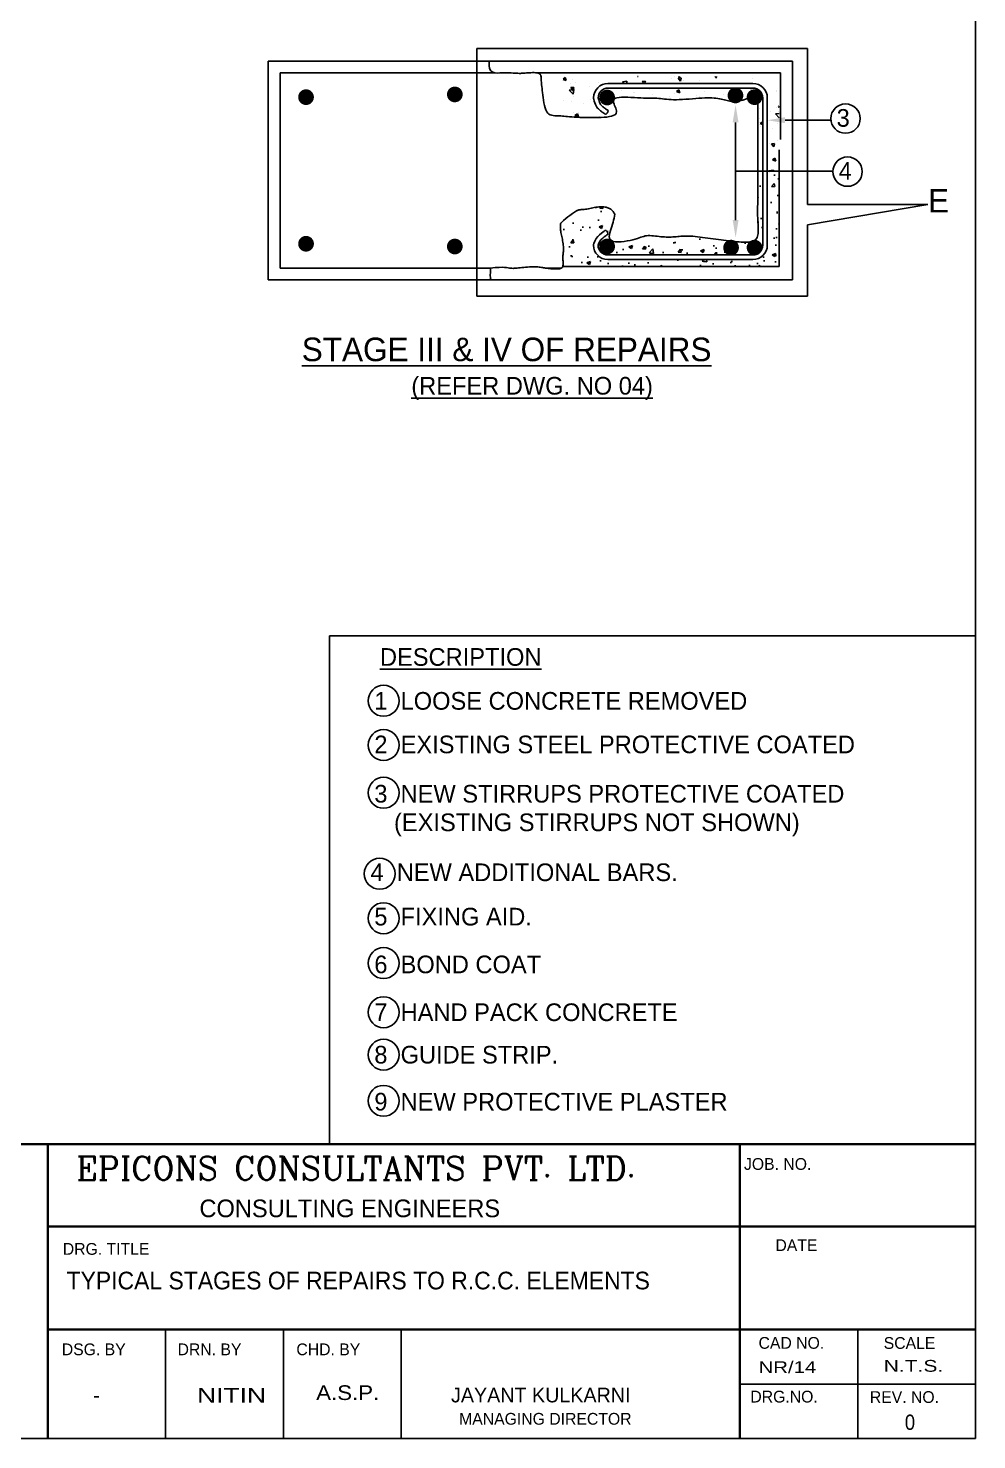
# Model space of a CAD drawing. Header units: millimetres. Extents: x -8855 to 105318, y -17958 to 67465.
# Drawn here: x 22479 to 32140, y 39218 to 53598 of the extents above; entities that cross this region are included whole.
import ezdxf
from ezdxf.lldxf.tags import DXFTag

# ---------------------------------------------------------------- set-up
doc = ezdxf.new("R2010")
doc.units = ezdxf.units.MM
doc.header["$LTSCALE"] = 25
for name, color, linetype in [('9', 3, 'Continuous'), ('DIM', 5, 'Continuous'), ('REN', 3, 'Continuous'), ('TEXT', 2, 'Continuous')]:
    doc.layers.add(name, color=color, linetype=linetype)
doc.styles.add('ROMANC', font='romanc', dxfattribs={"height": 5})
doc.styles.add('ROMANS', font='stylu.ttf')
tags = doc.linetypes.add('HIDDEN2', pattern=[4.7625, 3.175, -1.5875]).pattern_tags.tags
tags[6:7] = [DXFTag(74, 4), DXFTag(75, 0), DXFTag(340, '0'), DXFTag(46, 1.0), DXFTag(50, 0.0), DXFTag(44, 0.0), DXFTag(45, 0.0)]
tags[4:5] = [DXFTag(74, 4), DXFTag(75, 0), DXFTag(340, '0'), DXFTag(46, 1.0), DXFTag(50, 0.0), DXFTag(44, 0.0), DXFTag(45, 0.0)]

msp = doc.modelspace()

# ---------------------------------------------------------------- hatches: boundary and pattern name
at = {"layer": 'REN'}
h = msp.add_hatch(dxfattribs=at)
h.set_pattern_fill('AR-CONC', color=256, scale=2, style=0)
h.set_pattern_definition([(50, (135455.7, 13064.58), (364.3693, -31.8782), [38.1, -419.1]), (355, (135455.7, 13064.58), (-70.4857, 382.1133), [30.48, -335.28]), (100.451, (135486.06, 13061.92), (293.885, 350.2334), [32.38, -356.18]), (46.1842, (135455.7, 13166.2), (542.158, -84.0847), [57.15, -628.65]), (96.6356, (135500.9, 13159.2), (474.8085, 494.851), [48.57, -534.27]), (351.184, (135455.7, 13166.2), (474.8092, 494.8502), [45.72, -502.92]), (21, (135506.5, 13140.78), (303.22976, -204.531), [38.1, -419.1]), (326, (135506.5, 13140.78), (123.604, 368.3759), [30.48, -335.28]), (71.4514, (135531.77, 13123.74), (426.833, 163.8457), [32.38, -356.18]), (37.5, (135455.7, 13064.58), (6.1772, 169.11008), [0, -331.216, 0, -340.36, 0, -336.55]), (7.5, (135455.7, 13064.58), (133.63933, 200.36115), [0, -194.056, 0, -323.596, 0, -128.27]), (327.5, (135342.42, 13064.58), (271.18119, -11.45749), [0, -127, 0, -396.24, 0, -525.78]), (317.5, (135291.62, 13064.58), (296.25836, 50.853), [0, -165.1, 0, -263.144, 0, -373.38])])
h.paths.add_polyline_path([(29859.55743, 51288.86818, 0.4142135624), (29959.55743, 51388.86818), (29959.55743, 52140.69323), (29909.06117, 52140.69323), (29908.32666, 51801.61446), (29907.84431, 51785.50509), (29907.17403, 51767.93181), (29906.57892, 51749.08229), (29906.32208, 51729.14422), (29906.60085, 51708.31778), (29907.34943, 51686.85323), (29908.43629, 51665.01331), (29909.72988, 51643.06078), (29911.09863, 51621.2584), (29912.41101, 51599.86892), (29913.53546, 51579.15509), (29914.34042, 51559.37967), (29914.68809, 51540.76788), (29914.41559, 51523.39479), (29913.35379, 51507.29794), (29911.33354, 51492.51486), (29906.54272, 51472.07246), (29894.81982, 51451.01523), (29876.54542, 51435.92555), (29857.58555, 51428.29637), (29843.77895, 51424.44889), (29828.76961, 51421.65243), (29812.70786, 51419.79438), (29795.74405, 51418.76213), (29778.02852, 51418.44307), (29759.68029, 51418.73398), (29740.69311, 51419.56916), (29721.02938, 51420.89232), (29700.65152, 51422.64715), (29679.52194, 51424.77734), (29657.60306, 51427.22658), (29634.85728, 51429.93859), (29611.24702, 51432.85704), (29586.76288, 51435.9319), (29561.50824, 51439.13813), (29535.61462, 51442.45697), (29509.2136, 51445.86965), (29482.43671, 51449.35741), (29455.41552, 51452.90147), (29428.28156, 51456.48307), (29401.1664, 51460.08343), (29374.20472, 51463.67128), (29347.54372, 51467.16529), (29321.33375, 51470.47162), (29295.72516, 51473.49643), (29270.8683, 51476.14587), (29246.91349, 51478.32611), (29224.0111, 51479.9433), (29202.31146, 51480.90361), (29181.90854, 51481.15072), (29162.67078, 51480.77849), (29144.41026, 51479.91828), (29126.93905, 51478.70148), (29110.06921, 51477.25945), (29093.61282, 51475.72359), (29077.38194, 51474.22526), (29061.18864, 51472.89585), (29044.87006, 51471.84796), (29028.36354, 51471.11913), (29011.63151, 51470.72812), (28994.63637, 51470.69371), (28977.34055, 51471.03467), (28959.70645, 51471.76976), (28941.6965, 51472.91775), (28923.2731, 51474.4974), (28904.43939, 51476.48683), (28885.36138, 51478.70148), (28866.24578, 51480.91612), (28847.29932, 51482.90555), (28828.72872, 51484.44454), (28810.7407, 51485.30788), (28793.54199, 51485.27034), (28777.33931, 51484.10671), (28762.2013, 51481.6613), (28747.64426, 51478.05652), (28733.04641, 51473.4843), (28717.78599, 51468.13658), (28701.24121, 51462.2053), (28682.7903, 51455.8824), (28661.81148, 51449.35981), (28637.68297, 51442.82947), (28610.09877, 51436.5246), (28580.01597, 51430.84356), (28548.70741, 51426.22601), (28517.44597, 51423.11158), (28487.50448, 51421.93993), (28460.15582, 51423.1507), (28436.67283, 51427.18354), (28418.32838, 51434.47809), (28406.03219, 51445.31148), (28399.24149, 51459.31077), (28397.05039, 51475.9405), (28398.55297, 51494.6652), (28402.84336, 51514.9494), (28409.01564, 51536.25765), (28416.16391, 51558.05447), (28423.38229, 51579.80442), (28429.92864, 51601.08245), (28435.71597, 51621.90525), (28440.82106, 51642.39995), (28445.32069, 51662.69367), (28449.29164, 51682.91354), (28452.77273, 51702.96797), (28443.45856, 51718.21856), (28434.99345, 51730.45266), (28427.17115, 51740.10489), (28419.78539, 51747.60986), (28412.62988, 51753.4022), (28405.49837, 51757.91651), (28398.18458, 51761.58741), (28390.48224, 51764.84953), (28382.21355, 51768.04297), (28373.31448, 51771.12989), (28363.74948, 51773.9779), (28353.48298, 51776.45464), (28342.47943, 51778.42775), (28330.70326, 51779.76486), (28318.11892, 51780.3336), (28304.69085, 51780.00161), (28290.42281, 51778.69302), (28275.4759, 51776.55795), (28260.05056, 51773.80302), (28244.3472, 51770.63485), (28228.56625, 51767.26006), (28212.90814, 51763.88528), (28197.5733, 51760.71711), (28175.94805, 51756.69473), (28150.1734, 51753.44131), (28131.03898, 51751.76359), (28120.20944, 51750.89192), (28110.29798, 51750.05898), (28101.34341, 51749.14857), (28093.38451, 51748.04445), (28086.40512, 51746.64009), (28080.16926, 51744.86768), (28074.38598, 51742.66913), (28068.76433, 51739.98631), (28063.01338, 51736.76111), (28056.84217, 51732.93543), (28049.95977, 51728.45115), (28042.07522, 51723.25015), (28032.8875, 51717.20452), (28022.0552, 51709.90704), (28009.2268, 51700.8807), (27994.0508, 51689.64849), (27976.1757, 51675.73337), (27955.25, 51658.65833), (27930.9222, 51637.94635), (27902.84078, 51613.12042), (27901.74248, 51605.89976), (27900.08243, 51592.91217), (27898.94859, 51580.07473), (27898.52888, 51567.38743), (27898.95798, 51554.83464), (27900.1576, 51542.33816), (27901.99618, 51529.80413), (27904.34217, 51517.13873), (27907.06402, 51504.24811), (27910.03018, 51491.03843), (27913.1091, 51477.41585), (27916.16922, 51463.28654), (27919.09153, 51448.60668), (27921.80712, 51433.5327), (27924.2596, 51418.27103), (27926.3926, 51403.02813), (27928.14975, 51388.01045), (27929.47465, 51373.42444), (27930.73814, 51352.35154), (27930.21545, 51329.35992), (27928.57259, 51312.25265), (27927.3949, 51301.93014), (27926.2172, 51291.75778), (27925.18985, 51281.51035), (27924.46319, 51270.96263), (27924.18756, 51259.88939), (27924.44753, 51248.15302), (27925.06457, 51235.96621), (27925.79436, 51223.62925), (27926.76515, 51203.85322), (27925.99363, 51182.54588), (27922.58389, 51170.20247), (30128.68063, 51170.20247), (30128.68063, 52140.69323), (30006.72435, 52140.69323), (30006.72435, 51388.86818, -0.4142135624), (29859.55743, 51241.70127), (28382.92271, 51241.70127, -0.4239757881), (28235.83696, 51393.75542), (28238.93486, 51405.89203), (28248.43777, 51430.20724), (28263.45312, 51454.99019), (28280.55992, 51476.12903), (28298.44437, 51494.07907), (28315.99863, 51509.21152), (28332.1468, 51521.74007), (28345.66557, 51531.65657), (28356.34111, 51539.5875), (28370.68861, 51531.68054), (28377.44607, 51521.9373), (28382.90726, 51508.03455), (28384.26854, 51501.57647), (28373.67871, 51493.70921), (28360.55732, 51484.0842), (28345.87322, 51472.69155), (28330.59529, 51459.52138), (28315.6924, 51444.56384), (28302.13343, 51427.80904), (28290.88724, 51409.24711), (28282.92271, 51388.86818, 0.4142135624), (28382.92271, 51288.86818)])

# ---------------------------------------------------------------- linework, layer by layer
for p, q in [((32127.86101, 39229.87558), (32127.86101, 67465.18411)), ((24923.14647, 53264.27444), (24923.14647, 51034.08608)), ((24923.14647, 53264.27444), (27174.30733, 53264.27444)), ((25043.14647, 53144.27444), (25043.14647, 51154.08608)), ((25043.14647, 53144.27444), (27231.35789, 53144.27444)), ((27926.53294, 53079.85809), (27949.16354, 53095.12262)), ((27926.64038, 53076.89099), (27959.30077, 53064.35385)), ((27949.18219, 53095.16832), (27959.48256, 53064.47032)), ((28021.35114, 53076.10677), (28021.35114, 53076.10677)), ((28684.0052, 53107.09591), (28689.3635, 53105.03906)), ((28688.8928, 53107.09591), (28689.54412, 53105.15482)), ((29025.62243, 53081.13602), (29025.62243, 53081.13602)), ((29057.2683, 53103.07028), (29057.2683, 53103.07028)), ((29097.51326, 53088.67297), (29122.00347, 53059.48668)), ((29097.81096, 53088.70205), (29128.17497, 53091.35856)), ((29101.45955, 53107.09591), (29113.31265, 53094.74243)), ((29114.73418, 53107.09591), (29113.29987, 53094.7666)), ((29128.35606, 53090.76528), (29122.4825, 53058.92245)), ((29152.79506, 53064.39342), (29152.79506, 53064.39342)), ((29313.86241, 53070.54883), (29313.86241, 53070.54883)), ((29473.17288, 53107.09591), (29486.37281, 53091.36485)), ((29489.85548, 53107.09591), (29486.85018, 53090.80302)), ((29854.8858, 53082.25641), (29854.8858, 53082.25641)), ((27989.42013, 52967.67106), (28034.59998, 52974.67819)), ((27989.42913, 52967.81081), (28028.99649, 52926.57312)), ((28004.40525, 52993.03846), (28028.89546, 52963.85216)), ((28004.70644, 52993.0678), (28035.07045, 52995.72431)), ((28005.64229, 53032.65175), (28005.64229, 53032.65175)), ((28034.59601, 52974.84217), (28028.98354, 52926.59753)), ((28035.25303, 52995.12357), (28029.37947, 52963.28074)), ((28057.85939, 53047.20387), (28057.85939, 53047.20387)), ((28198.03811, 53007.32236), (28198.03811, 53007.32236)), ((28282.177, 53040.33819), (28282.177, 53040.33819)), ((28350.72732, 52914.23289), (28375.99638, 52931.27709)), ((28518.8657, 52965.0846), (28518.8657, 52965.0846)), ((28531.57829, 53051.75661), (28576.75814, 53058.76374)), ((28531.58722, 53051.89546), (28547.2254, 53035.59711)), ((28576.75418, 53058.9267), (28574.04016, 53035.59711)), ((28646.03834, 52948.34201), (28646.03834, 52948.34201)), ((28650.37611, 52945.49791), (28650.37611, 52945.49791)), ((28733.14392, 53056.7948), (28750.93089, 53035.59711)), ((28733.44278, 53056.82397), (28763.8068, 53059.48048)), ((28763.98838, 53058.88471), (28759.69288, 53035.59711)), ((28772.1006, 53057.03785), (28772.1006, 53057.03785)), ((28802.61965, 52969.72878), (28802.61965, 52969.72878)), ((28838.43416, 52923.01262), (28838.43416, 52923.01262)), ((29063.44551, 52933.9602), (29063.44551, 52933.9602)), ((29080.62705, 52954.84705), (29116.19647, 52941.19323)), ((29080.78894, 52954.91775), (29106.05801, 52971.96195)), ((29106.07673, 52972.0071), (29116.3771, 52941.3091)), ((29345.19088, 53039.06403), (29345.19088, 53039.06403)), ((29364.61733, 52955.33189), (29364.61733, 52955.33189)), ((29557.17815, 52926.81471), (29557.17815, 52926.81471)), ((29793.19111, 52980.08368), (29793.19111, 52980.08368)), ((29828.35934, 52938.2722), (29828.35934, 52938.2722)), ((29829.19129, 52988.4302), (29846.2592, 52981.87844)), ((29844.27892, 52988.4302), (29846.43865, 52981.9936)), ((30095.13092, 52964.17084), (30095.13092, 52964.17084)), ((30099.54053, 52949.72968), (30099.54053, 52949.72968)), ((27930.09101, 52858.06978), (27930.09101, 52858.06978)), ((28012.10898, 52849.03319), (28012.10898, 52849.03319)), ((28027.52834, 52906.99669), (28027.52834, 52906.99669)), ((28139.28161, 52832.2906), (28139.28161, 52832.2906)), ((28201.2722, 52869.52727), (28201.2722, 52869.52727)), ((28350.56432, 52914.16184), (28386.13374, 52900.50802)), ((28472.45339, 52880.98476), (28472.45339, 52880.98476)), ((28743.63458, 52892.44224), (28743.63458, 52892.44224)), ((28946.63448, 52894.64493), (28946.63448, 52894.64493)), ((29014.81577, 52903.89973), (29014.81577, 52903.89973)), ((29159.26175, 52880.77487), (29159.26175, 52880.77487)), ((29285.99696, 52915.35722), (29285.99696, 52915.35722)), ((29320.03962, 52901.43875), (29320.03962, 52901.43875)), ((29583.88816, 52863.35079), (29583.88816, 52863.35079)), ((29660.87569, 52904.4789), (29660.87569, 52904.4789)), ((29926.83043, 52779.72253), (29926.83043, 52779.72253)), ((29957.13405, 52853.62592), (29957.13405, 52853.62592)), ((30101.30813, 52795.06076), (30101.30813, 52795.06076)), ((30120.13443, 52802.19379), (30128.68063, 52792.00883)), ((30120.42982, 52802.22302), (30128.68063, 52802.94487)), ((28033.70555, 52737.88662), (28033.70555, 52737.88662)), ((28047.33456, 52709.6308), (28082.90398, 52695.97698)), ((28047.49854, 52709.70249), (28072.7676, 52726.74669)), ((28072.7866, 52726.79239), (28083.08697, 52696.09439)), ((28078.83314, 52744.09902), (28078.83314, 52744.09902)), ((28294.53141, 52702.11804), (28294.53141, 52702.11804)), ((28375.0915, 52693.24604), (28375.0915, 52693.24604)), ((29929.42558, 52680.05052), (29929.42558, 52680.05052)), ((29934.45462, 52627.22668), (29959.55743, 52644.15874)), ((30036.53629, 52748.28757), (30036.53629, 52748.28757)), ((30090.70382, 52725.07748), (30128.68063, 52730.96746)), ((30090.71165, 52725.21252), (30128.68063, 52685.64069)), ((30119.22625, 52754.39314), (30119.22625, 52754.39314)), ((29933.29712, 52596.10398), (29933.29712, 52596.10398)), ((29934.293, 52627.1554), (29959.55743, 52617.45729)), ((30060.46976, 52579.36138), (30060.46976, 52579.36138)), ((30107.48534, 52625.95068), (30107.48534, 52625.95068)), ((30028.34961, 52420.46411), (30028.34961, 52420.46411)), ((30049.64759, 52420.0801), (30074.1378, 52390.89381)), ((30049.94417, 52420.10973), (30080.30819, 52422.76624)), ((30066.93645, 52395.74283), (30066.93645, 52395.74283)), ((30080.49374, 52422.17909), (30074.62018, 52390.33626)), ((30113.66254, 52456.84061), (30113.66254, 52456.84061)), ((29958.63157, 52210.35063), (29958.63157, 52210.35063)), ((30057.89621, 52258.77853), (30093.46562, 52245.12471)), ((30058.05868, 52258.85074), (30083.32774, 52275.89494)), ((30083.3471, 52275.93974), (30093.64747, 52245.24174)), ((30119.83975, 52287.73053), (30119.83975, 52287.73053)), ((30023.35487, 52146.14169), (30068.53472, 52153.14882)), ((30023.36183, 52146.27562), (30032.64061, 52136.60515)), ((30068.52928, 52153.30901), (30066.58606, 52136.60515)), ((27186.50006, 51154.08608), (25043.14647, 51154.08608)), ((27908.58735, 51154.08608), (27748.52024, 51154.08608)), ((27192.535, 51034.08608), (24923.14647, 51034.08608)), ((25547.51184, 42229.87558), (25547.51184, 47409.81044)), ((25547.51184, 47409.81044), (32127.86101, 47409.81044))]:
    msp.add_line(p, q)
at = {"color": 8, "linetype": 'HIDDEN2'}
for p, q in [((27048.43655, 53391.61681), (27048.43655, 50869.95723)), ((30415.09217, 53391.61681), (27048.43655, 53391.61681)), ((30415.09217, 51802.67634), (30415.09217, 53391.61681)), ((31641.24103, 51802.67634), (30415.09217, 51596.68044)), ((30415.09217, 51802.67634), (31641.24103, 51802.67634)), ((30415.09217, 50869.95723), (30415.09217, 51596.68044)), ((27048.43655, 50869.95723), (30415.09217, 50869.95723))]:
    msp.add_line(p, q, dxfattribs=at)
at = {"linetype": 'HIDDEN2'}
for p, q in [((27174.30733, 53264.27444), (30261.73579, 53264.27444)), ((30261.73579, 53264.27444), (30261.73579, 52584.37314)), ((27653.11562, 53144.27444), (30141.73579, 53144.27444)), ((30141.73579, 53144.27444), (30141.73579, 52466.21761)), ((30261.73579, 52584.37314), (30261.73579, 51034.08608)), ((30128.68063, 52357.92866), (30128.68063, 51170.20247)), ((27922.58389, 51170.20247), (30128.68063, 51170.20247)), ((27192.535, 51034.08608), (30261.73579, 51034.08608))]:
    msp.add_line(p, q, dxfattribs=at)
for points in [[(29836.59648, 52892.87311), (29793.04643, 52877.87953), (29757.08958, 52866.53113), (29727.62409, 52858.41397), (29703.54809, 52853.11407), (29683.75974, 52850.2175), (29667.15719, 52849.31028), (29652.63858, 52849.97847), (29639.10207, 52851.8081), (29625.61447, 52854.42743), (29611.91729, 52857.63354), (29597.92072, 52861.26573), (29583.53494, 52865.16327), (29568.67013, 52869.16546), (29553.23648, 52873.11159), (29537.14417, 52876.84096), (29520.30337, 52880.19284), (29502.60932, 52883.03082), (29483.89733, 52885.31566), (29463.98778, 52887.03241), (29442.70103, 52888.16611), (29419.85745, 52888.70182), (29395.27739, 52888.62459), (29368.78122, 52887.91946), (29340.18932, 52886.57149), (29309.45052, 52884.6031), (29277.02765, 52882.1862), (29243.512, 52879.53011), (29209.49487, 52876.84412), (29175.56755, 52874.33753), (29142.32135, 52872.21963), (29110.34757, 52870.69973), (29080.23749, 52869.98712), (29052.43274, 52870.22258), (29026.77611, 52871.27281), (29002.96075, 52872.93598), (28980.67977, 52875.01028), (28959.62629, 52877.29387), (28939.49344, 52879.58494), (28919.97434, 52881.68165), (28900.76213, 52883.3822), (28881.54217, 52884.54308), (28861.96889, 52885.25421), (28841.68899, 52885.66379), (28820.34915, 52885.92006), (28797.59605, 52886.17125), (28773.07638, 52886.56558), (28746.43683, 52887.25129), (28717.32407, 52888.3766), (28685.62284, 52890.01087), (28652.17001, 52891.90787), (28618.0405, 52893.74254), (28584.3092, 52895.18979), (28552.05104, 52895.92453), (28522.34093, 52895.62167), (28496.25377, 52893.95614), (28474.86449, 52890.60283), (28458.95455, 52885.3276), (28448.1317, 52878.25995), (28441.71022, 52869.62033), (28439.00442, 52859.62916), (28439.32858, 52848.50689), (28441.99702, 52836.47394), (28446.32401, 52823.75077), (28451.62387, 52810.55779), (28457.2218, 52797.11668), (28462.48659, 52783.65398), (28466.79795, 52770.39747), (28469.53561, 52757.57493), (28470.07925, 52745.41413), (28467.80861, 52734.14284), (28462.10338, 52723.98885), (28452.34327, 52715.17992), (28438.10207, 52707.8806), (28419.72989, 52702.00246), (28397.7709, 52697.39385), (28372.76928, 52693.9031), (28345.26922, 52691.37856), (28315.81489, 52689.66857), (28284.95048, 52688.62147), (28253.22016, 52688.08561), (28221.13322, 52687.92999), (28189.05933, 52688.1063), (28157.33329, 52688.5869), (28126.28986, 52689.34415), (28096.26385, 52690.3504), (28067.59003, 52691.57802), (28040.60317, 52692.99936), (28015.63808, 52694.58678), (27992.91885, 52696.3057), (27972.22694, 52698.09385), (27953.23313, 52699.88199), (27935.60818, 52701.60091), (27919.02288, 52703.1814), (27903.14801, 52704.55424), (27887.65434, 52705.6502), (27872.21266, 52706.40006), (27856.58903, 52706.84421), (27840.93075, 52707.46141), (27825.48039, 52708.84001), (27810.48056, 52711.56838), (27796.17382, 52716.23486), (27782.80276, 52723.42782), (27770.60998, 52733.73561), (27759.83806, 52747.74659), (27750.65782, 52765.81188), (27742.95314, 52787.33371), (27736.53612, 52811.47706), (27731.21886, 52837.4069), (27726.81348, 52864.28821), (27723.13207, 52891.286), (27719.98675, 52917.56523), (27717.18963, 52942.29089), (27714.58901, 52964.80298), (27712.17792, 52985.14157), (27709.9856, 53003.52175), (27708.04129, 53020.15862), (27706.37422, 53035.26725), (27705.01362, 53049.06275), (27703.98873, 53061.7602), (27703.32878, 53073.57468), (27702.99757, 53084.67423), (27702.69717, 53095.03858), (27702.06423, 53104.60042), (27700.73536, 53113.29243), (27698.34721, 53121.04729), (27694.53642, 53127.79768), (27688.93963, 53133.47628), (27681.19346, 53138.01577), (27671.0713, 53141.38422), (27658.89351, 53143.69123), (27645.1172, 53145.08179), (27630.19946, 53145.70092), (27614.59742, 53145.69359), (27598.76817, 53145.2048), (27583.16882, 53144.37955), (27568.25648, 53143.36283), (27554.36431, 53142.2862), (27541.32971, 53141.22744), (27528.86613, 53140.25089), (27516.68704, 53139.4209), (27504.5059, 53138.80182), (27492.03616, 53138.45799), (27478.99128, 53138.45375), (27465.08472, 53138.85345), (27450.06886, 53139.68147), (27433.85175, 53140.80236), (27416.38036, 53142.04072), (27397.60166, 53143.22113), (27377.46263, 53144.16819), (27355.91024, 53144.70647), (27332.89146, 53144.66058), (27308.35327, 53143.8551), (27282.48349, 53142.45693), (27256.43342, 53142.00214), (27231.59521, 53144.36914), (27209.36101, 53151.43631), (27191.12297, 53165.08203), (27178.27324, 53187.1847), (27172.20398, 53219.62271), (27174.30733, 53264.27444)], [(28238.20257, 52876.18177), (28236.87207, 52883.30835), (28236.58447, 52888.4302)], [(28452.77273, 51702.96797), (28449.29164, 51682.91354), (28445.32069, 51662.69367), (28440.82106, 51642.39995), (28435.71597, 51621.90525), (28429.92864, 51601.08245), (28423.38229, 51579.80442), (28416.16391, 51558.05447), (28409.01564, 51536.25765), (28402.84336, 51514.9494), (28398.55297, 51494.6652), (28397.05039, 51475.9405), (28399.24149, 51459.31077), (28406.03219, 51445.31148), (28418.32838, 51434.47809), (28436.67283, 51427.18354), (28460.15582, 51423.1507), (28487.50448, 51421.93993), (28517.44597, 51423.11158), (28548.70741, 51426.22601), (28580.01597, 51430.84356), (28610.09877, 51436.5246), (28637.68297, 51442.82947), (28661.81148, 51449.35981), (28682.7903, 51455.8824), (28701.24121, 51462.2053), (28717.78599, 51468.13658), (28733.04641, 51473.4843), (28747.64426, 51478.05652), (28762.2013, 51481.6613), (28777.33931, 51484.10671), (28793.54199, 51485.27034), (28810.7407, 51485.30788), (28828.72872, 51484.44454), (28847.29932, 51482.90555), (28866.24578, 51480.91612), (28885.36138, 51478.70148), (28904.43939, 51476.48683), (28923.2731, 51474.4974), (28941.6965, 51472.91775), (28959.70645, 51471.76976), (28977.34055, 51471.03467), (28994.63637, 51470.69371), (29011.63151, 51470.72812), (29028.36354, 51471.11913), (29044.87006, 51471.84796), (29061.18864, 51472.89585), (29077.38194, 51474.22526), (29093.61282, 51475.72359), (29110.06921, 51477.25945), (29126.93905, 51478.70148), (29144.41026, 51479.91828), (29162.67078, 51480.77849), (29181.90854, 51481.15072), (29202.31146, 51480.90361), (29224.0111, 51479.9433), (29246.91349, 51478.32611), (29270.8683, 51476.14587), (29295.72516, 51473.49643), (29321.33375, 51470.47162), (29347.54372, 51467.16529), (29374.20472, 51463.67128), (29401.1664, 51460.08343), (29428.28156, 51456.48307), (29455.41552, 51452.90147), (29482.43671, 51449.35741), (29509.2136, 51445.86965), (29535.61462, 51442.45697), (29561.50824, 51439.13813), (29586.76288, 51435.9319), (29611.24702, 51432.85704), (29634.85728, 51429.93859), (29657.60306, 51427.22658), (29679.52194, 51424.77734), (29700.65152, 51422.64715), (29721.02938, 51420.89232), (29740.69311, 51419.56916), (29759.68029, 51418.73398), (29778.02852, 51418.44307), (29795.74405, 51418.76213), (29812.70786, 51419.79438), (29828.76961, 51421.65243), (29843.77895, 51424.44889), (29857.58555, 51428.29637), (29870.03904, 51433.30748), (29880.9891, 51439.59482), (29890.28538, 51447.27101), (29897.83077, 51456.42363), (29903.74117, 51467.04017), (29908.18571, 51479.0831), (29911.33354, 51492.51486), (29913.35379, 51507.29794), (29914.41559, 51523.39479), (29914.68809, 51540.76788), (29914.34042, 51559.37967), (29913.53546, 51579.15509), (29912.41101, 51599.86892), (29911.09863, 51621.2584), (29909.72988, 51643.06078), (29908.43629, 51665.01331), (29907.34943, 51686.85323), (29906.60085, 51708.31778), (29906.32208, 51729.14422), (29906.57892, 51749.08229), (29907.17403, 51767.93181), (29907.84431, 51785.50509), (29908.32666, 51801.61446), (29910.6524, 52875.27262)], [(28452.77273, 51702.96797), (28443.45856, 51718.21856), (28434.99345, 51730.45266), (28427.17115, 51740.10489), (28419.78539, 51747.60986), (28412.62988, 51753.4022), (28405.49837, 51757.91651), (28398.18458, 51761.58741), (28390.48224, 51764.84953), (28382.21355, 51768.04297), (28373.31448, 51771.12989), (28363.74948, 51773.9779), (28353.48298, 51776.45464), (28342.47943, 51778.42775), (28330.70326, 51779.76486), (28318.11892, 51780.3336), (28304.69085, 51780.00161), (28290.42281, 51778.69302), (28275.4759, 51776.55795), (28260.05056, 51773.80302), (28244.3472, 51770.63485), (28228.56625, 51767.26006), (28212.90814, 51763.88528), (28197.5733, 51760.71711), (28182.76216, 51757.96218), (28168.6482, 51755.7733), (28155.29715, 51754.08806), (28142.74781, 51752.79023), (28131.03898, 51751.76359), (28120.20944, 51750.89192), (28110.29798, 51750.05898), (28101.34341, 51749.14857), (28093.38451, 51748.04445), (28086.40512, 51746.64009), (28080.16926, 51744.86768), (28074.38598, 51742.66913), (28068.76433, 51739.98631), (28063.01338, 51736.76111), (28056.84217, 51732.93543), (28049.95977, 51728.45115), (28042.07522, 51723.25015), (28032.8875, 51717.20452), (28022.0552, 51709.90704), (28009.2268, 51700.8807), (27994.0508, 51689.64849), (27976.1757, 51675.73337), (27955.25, 51658.65833), (27930.9222, 51637.94635), (27902.84078, 51613.12042)], [(27186.50006, 51154.08608), (27235.44325, 51159.30722), (27274.95236, 51162.01452), (27306.41808, 51162.70654), (27331.23108, 51161.88181), (27350.78204, 51160.03886), (27366.46166, 51157.67625), (27379.6606, 51155.29251), (27391.76956, 51153.38617), (27403.96622, 51152.34922), (27416.57632, 51152.14747), (27429.71263, 51152.64013), (27443.4879, 51153.68646), (27458.01489, 51155.14569), (27473.40636, 51156.87705), (27489.77506, 51158.73979), (27507.23375, 51160.59315), (27525.81062, 51162.31357), (27545.19559, 51163.84631), (27564.994, 51165.15382), (27584.8112, 51166.19859), (27604.25254, 51166.94306), (27622.92337, 51167.3497), (27640.42903, 51167.38098), (27656.37488, 51166.99936), (27670.4978, 51166.18607), (27683.06091, 51164.99742), (27694.45885, 51163.50848), (27705.08629, 51161.79432), (27715.33786, 51159.93001), (27725.60823, 51157.99063), (27736.29205, 51156.05125), (27747.78396, 51154.18694), (27760.36588, 51152.4634), (27773.86865, 51150.90877), (27788.01038, 51149.54182), (27802.50918, 51148.38132), (27817.08316, 51147.44603), (27831.45041, 51146.75474), (27845.32904, 51146.3262), (27858.43716, 51146.17918), (27870.53358, 51146.35748), (27881.54001, 51147.00498), (27891.41886, 51148.2906), (27900.13254, 51150.38326), (27907.64347, 51153.45186), (27913.91406, 51157.66531), (27918.90673, 51163.19255), (27922.58389, 51170.20247), (27924.95494, 51178.78579), (27926.2172, 51188.72041), (27926.61499, 51199.70606), (27926.3926, 51211.44244), (27925.79436, 51223.62925), (27925.06457, 51235.96621), (27924.44753, 51248.15302), (27924.18756, 51259.88939), (27924.46319, 51270.96263), (27925.18985, 51281.51035), (27926.2172, 51291.75778), (27927.3949, 51301.93014), (27928.57259, 51312.25265), (27929.59994, 51322.95052), (27930.3266, 51334.24897), (27930.60223, 51346.37322), (27930.31094, 51359.47654), (27929.47465, 51373.42444), (27928.14975, 51388.01045), (27926.3926, 51403.02813), (27924.2596, 51418.27103), (27921.80712, 51433.5327), (27919.09153, 51448.60668), (27916.16922, 51463.28654), (27913.1091, 51477.41585), (27910.03018, 51491.03843), (27907.06402, 51504.24811), (27904.34217, 51517.13873), (27901.99618, 51529.80413), (27900.1576, 51542.33816), (27898.95798, 51554.83464), (27898.52888, 51567.38743), (27898.94859, 51580.07473), (27900.08243, 51592.91217), (27901.74248, 51605.89976), (27902.84078, 51613.12042)], [(28238.99167, 51406.0374), (28238.05778, 51402.45593), (28237.351, 51399.68695), (28236.83339, 51397.52927), (28236.46704, 51395.78168), (28236.21402, 51394.24297), (28236.03642, 51392.71196), (28235.89632, 51390.98743), (28235.75579, 51388.86818)], [(27186.50006, 51154.08608), (27186.44329, 51133.7009), (27185.97509, 51116.41414), (27185.41706, 51101.44591), (27185.09078, 51088.01631), (27185.31785, 51075.34542), (27186.41985, 51062.65336), (27188.71837, 51049.16021), (27192.535, 51034.08608)]]:
    msp.add_lwpolyline(points)
for centre, start, end in [((28382.92271, 51388.86818), 180, 270), ((29859.55743, 51388.86818), 270, 0)]:
    msp.add_arc(centre, 100, start, end)
at = {"layer": '9'}
msp.add_line((12648.00133, 39229.87558), (32127.86101, 39229.87558), dxfattribs=at)
at = {"layer": 'DIM'}
for p, q in [((29683.63573, 52637.9188), (29683.63573, 52140.69323)), ((30187.28418, 52661.16867), (30654.58086, 52661.16867)), ((29683.63573, 51643.46766), (29683.63573, 52140.69323)), ((29683.63573, 52140.69323), (30674.17675, 52140.69323))]:
    msp.add_line(p, q, dxfattribs=at)
for centre in [(30803.128, 52677.92028), (30823.62319, 52137.13928)]:
    msp.add_circle(centre, 149.48869, dxfattribs=at)
for points in [[(29653.63573, 52637.9188), (29713.63573, 52637.9188), (29683.63573, 52817.9188)], [(30187.28418, 52631.16867), (30187.28418, 52691.16867), (30007.28418, 52661.16867)], [(29653.63573, 51643.46766), (29713.63573, 51643.46766), (29683.63573, 51463.46766)]]:
    msp.add_solid(points, dxfattribs=at)
at = {"layer": 'REN'}
for p, q in [((28376.01518, 52931.3226), (28386.31554, 52900.62461)), ((29859.55743, 53035.59711), (28383.75138, 53035.59711)), ((29859.55743, 52988.4302), (28383.75138, 52988.4302)), ((29959.55743, 51388.86818), (29959.55743, 52888.4302)), ((30006.72435, 51388.86818), (30006.72435, 52888.4302)), ((28382.92271, 51288.86818), (29859.55743, 51288.86818)), ((28382.92271, 51241.70127), (29859.55743, 51241.70127))]:
    msp.add_line(p, q, dxfattribs=at)
at = {"layer": 'REN', "const_width": 80}
for points in [[(25268.41191, 52896.04729, 1), (25348.41191, 52896.04729, 1)], [(26783.73411, 52923.8147, 1), (26863.73411, 52923.8147, 1)], [(28415.05022, 52892.37027, -1), (28335.05022, 52892.37027, -1)], [(29722.22458, 52913.45659, -1), (29642.22458, 52913.45659, -1)], [(29916.47034, 52896.04729, -1), (29836.47034, 52896.04729, -1)], [(25268.41191, 51402.31323, -1), (25348.41191, 51402.31323, -1)], [(26783.73411, 51374.54582, -1), (26863.73411, 51374.54582, -1)], [(28415.05022, 51374.54582, 1), (28335.05022, 51374.54582, 1)], [(29677.39864, 51363.00749, 1), (29597.39864, 51363.00749, 1)], [(29916.47034, 51363.00749, 1), (29836.47034, 51363.00749, 1)]]:
    msp.add_lwpolyline(points, format="xyb", close=True, dxfattribs=at)
at = {"layer": 'REN'}
for points in [[(28238.20257, 52876.18177), (28243.58148, 52856.17897), (28249.37844, 52838.09275), (28255.56782, 52822.22173), (28262.35637, 52808.15878), (28269.86207, 52795.71857), (28277.94532, 52784.95807), (28286.12465, 52775.9954), (28293.87857, 52768.64423), (28301.32353, 52762.16476), (28308.87724, 52756.00585), (28316.64177, 52750.0189), (28324.62874, 52744.13933), (28332.85787, 52738.30154), (28341.35498, 52732.44035), (28350.15, 52726.49192), (28359.2278, 52720.42582)], [(28283.75138, 52888.4302), (28288.83946, 52869.5089), (28293.85056, 52853.87453), (28298.84361, 52841.07118), (28303.87756, 52830.643), (28309.01135, 52822.13408), (28314.30392, 52815.08857), (28319.8142, 52809.05057), (28325.60114, 52803.56421), (28331.71685, 52798.2416), (28338.18613, 52792.96688), (28345.02698, 52787.69215), (28352.25736, 52782.36954), (28359.89526, 52776.95117), (28367.95865, 52771.38915), (28376.46552, 52765.63561), (28385.43385, 52759.64266)], [(28385.43385, 52759.64266), (28384.6588, 52755.91719), (28383.90765, 52752.72735), (28383.17973, 52750.00619), (28382.47435, 52747.68673), (28381.79083, 52745.70201), (28381.1285, 52743.98507), (28380.48666, 52742.46894), (28379.86465, 52741.08666), (28379.25959, 52739.78053), (28378.65992, 52738.52994), (28378.05189, 52737.32353), (28377.42173, 52736.14997), (28376.75569, 52734.9979), (28376.04002, 52733.85599), (28375.26096, 52732.71287), (28374.40477, 52731.55722), (28373.45007, 52730.37753), (28372.34501, 52729.16175), (28371.03015, 52727.89767), (28369.44603, 52726.5731), (28367.53319, 52725.17583), (28365.23218, 52723.69366), (28362.48353, 52722.11439), (28359.2278, 52720.42582)], [(28238.99167, 51406.0374), (28248.43777, 51430.20724), (28263.45312, 51454.99019), (28280.55992, 51476.12903), (28298.44437, 51494.07907), (28315.99863, 51509.21152), (28332.1468, 51521.74007), (28345.66557, 51531.65657), (28356.14057, 51539.43852)], [(28282.92271, 51388.86818), (28290.88724, 51409.24711), (28302.13343, 51427.80904), (28315.6924, 51444.56384), (28330.59529, 51459.52138), (28345.87322, 51472.69155), (28360.55732, 51484.0842), (28373.67871, 51493.70921), (28384.26854, 51501.57647)], [(28384.26854, 51501.57647), (28383.84044, 51503.60741), (28383.41052, 51505.42016), (28382.97568, 51507.05302), (28382.53281, 51508.54428), (28382.07883, 51509.93225), (28381.61064, 51511.25521), (28381.12513, 51512.55147), (28380.61921, 51513.85932), (28380.0888, 51515.2096), (28379.52588, 51516.60335), (28378.92146, 51518.03416), (28378.26654, 51519.49559), (28377.55211, 51520.98123), (28376.76918, 51522.48466), (28375.90875, 51523.99946), (28374.96182, 51525.51921), (28373.90562, 51527.0421), (28372.66228, 51528.58467), (28371.14017, 51530.1681), (28369.24764, 51531.81353), (28366.89305, 51533.54213), (28363.98477, 51535.37505), (28360.43115, 51537.33347), (28356.14057, 51539.43852)]]:
    msp.add_lwpolyline(points, dxfattribs=at)
for centre, radius, start, end in [((28383.75138, 52888.4302), 147.16692, 90, 180), ((28383.75138, 52888.4302), 100, 90, 180), ((29859.55743, 52888.4302), 147.16692, 0, 90), ((29859.55743, 52888.4302), 100, 0, 90), ((28382.92271, 51388.86818), 147.16692, 180, 270), ((29859.55743, 51388.86818), 147.16692, 270, 0)]:
    msp.add_arc(centre, radius, start, end, dxfattribs=at)
at = {"layer": 'TEXT', "color": 1}
for p, q in [((23877.86101, 39229.87558), (23877.86101, 40339.87558)), ((25077.86101, 39229.87558), (25077.86101, 40339.87558)), ((26277.86101, 39229.87558), (26277.86101, 40339.87558)), ((30927.86101, 39229.87558), (30927.86101, 40339.87558)), ((32127.86101, 39784.87558), (29727.86101, 39784.87558))]:
    msp.add_line(p, q, dxfattribs=at)
at = {"layer": 'TEXT', "color": 1, "const_width": 24}
for points in [[(12648.00133, 42229.87558), (32127.86101, 42229.87558)], [(22677.86101, 39229.87558), (22677.86101, 42229.87558)], [(29727.86101, 39229.87558), (29727.86101, 42229.87558)], [(22677.86101, 41389.87558), (32127.86101, 41389.87558)], [(22677.86101, 40339.87558), (32127.86101, 40339.87558)]]:
    msp.add_lwpolyline(points, dxfattribs=at)
at = {"layer": 'TEXT'}
for centre in [(26098.38105, 46746.39078), (26098.38105, 46295.3237), (26098.38105, 45809.55925), (26059.02173, 44984.10324), (26098.38105, 44531.09586), (26098.38105, 44073.84263), (26098.38105, 43573.46125), (26098.38105, 43141.07955), (26098.38105, 42670.97876)]:
    msp.add_circle(centre, 157.5784, dxfattribs=at)

# ---------------------------------------------------------------- texts
for s, height, style, p in [('3', 180, 'ROMANS', (30712.6328, 52594.60499)), ('4', 180, 'ROMANS', (30733.12799, 52053.82399)), ('E', 240, 'ROMANS', (31644.4778, 51721.14348)), ('%%USTAGE III & IV OF REPAIRS', 240, 'ROMANS', (25264.55889, 50206.37268)), ('%%U(REFER DWG. NO 04)', 180, 'ROMANS', (26380.48746, 49865.89148)), ('%%UDESCRIPTION', 180, 'ROMANS', (26061.27827, 47102.91725)), ('1  LOOSE CONCRETE REMOVED', 180, 'ROMANS', (26003.80891, 46655.6292)), ('2  EXISTING STEEL PROTECTIVE COATED', 180, 'ROMANS', (26003.80891, 46211.85527)), ('3  NEW STIRRUPS PROTECTIVE COATED', 180, 'ROMANS', (26003.80891, 45709.62011)), ('   (EXISTING STIRRUPS NOT SHOWN)', 180, 'ROMANS', (26003.80891, 45418.19154)), ('4  NEW ADDITIONAL BARS.', 180, 'ROMANS', (25964.44958, 44909.43715)), ('5  FIXING AID.', 180, 'ROMANS', (26003.80891, 44457.40176)), ('6  BOND COAT', 180, 'ROMANS', (26003.80891, 43970.84751)), ('7  HAND PACK CONCRETE', 180, 'ROMANS', (26003.80891, 43483.48941)), ('8  GUIDE STRIP.', 180, 'ROMANS', (26003.80891, 43051.10771)), ('9  NEW PROTECTIVE PLASTER', 180, 'ROMANS', (26003.80891, 42572.36155)), ('EPICONS CONSULTANTS PVT. LTD.', 240, 'ROMANC', (22971.43601, 41863.9637)), (' JOB. NO.', 120, 'ROMANS', (29724.09422, 41967.60548)), (' CONSULTING ENGINEERS', 180, 'ROMANS', (24155.42385, 41485.28611)), (' DRG. TITLE', 120, 'ROMANS', (22786.29371, 41102.32605)), ('DATE', 120, 'ROMANS', (30089.21397, 41139.96527)), ('CAD NO.', 120, 'ROMANS', (29917.20107, 40144.81011)), ('SCALE', 120, 'ROMANS', (31192.16404, 40143.94198)), (' DSG. BY', 120, 'ROMANS', (22776.11877, 40079.11987)), (' DRN. BY', 120, 'ROMANS', (23955.14043, 40079.11987)), (' CHD. BY', 120, 'ROMANS', (25165.18899, 40079.11987)), (' JAYANT KULKARNI', 150, 'ROMANS', (26729.51834, 39598.6635)), (' DRG.NO.', 120, 'ROMANS', (29789.26781, 39597.44695)), (' REV. NO.', 120, 'ROMANS', (31006.18718, 39592.84128)), ('-', 150, 'ROMANS', (23141.28289, 39595.87809)), (' MANAGING DIRECTOR', 120, 'ROMANS', (26822.93224, 39371.37504))]:
    msp.add_text(s, height=height, dxfattribs=dict(at, style=style)).set_placement(p)
at = {"layer": 'TEXT', "style": 'ROMANS'}
for s, height, width, p in [('TYPICAL STAGES OF REPAIRS TO R.C.C. ELEMENTS', 180, 0.969895, (22869.6902, 40750.03055)), ('NR/14', 120, 1.293053, (29917.20107, 39897.98388)), ('N.T.S.', 120, 1.334185, (31192.16404, 39910.82831)), ('NITIN', 150, 1.340597, (24198.48342, 39596.09896)), ('A.S.P.', 150, 1.129672, (25411.73892, 39622.95431)), ('0', 156, 0.9, (31407.10151, 39318.376))]:
    msp.add_text(s, height=height, dxfattribs=dict(at, width=width)).set_placement(p)

doc.saveas('drawing.dxf')
